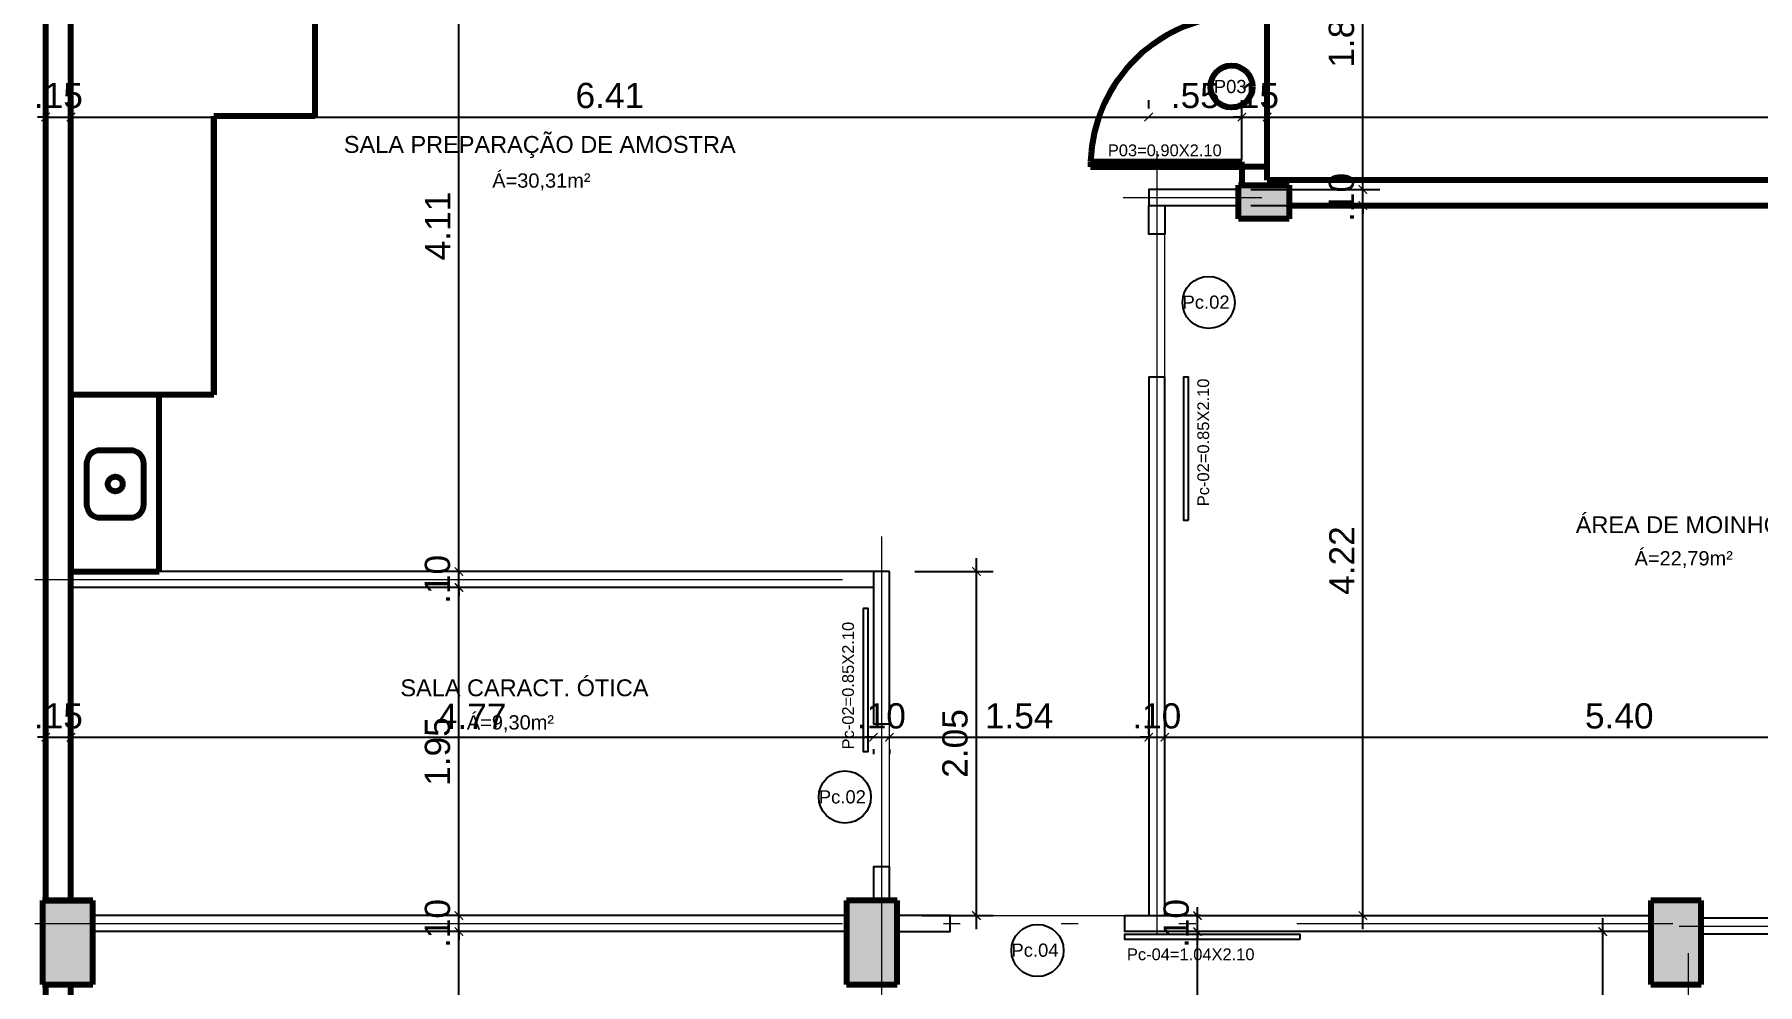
# Model space of a CAD drawing. Header units: metres. Extents: x -15851 to -15710, y 6781 to 6850.
# Drawn here: x -15749.25 to -15739.01, y 6795.99 to 6801.63 of the extents above; entities that cross this region are included whole.
import ezdxf

# ---------------------------------------------------------------- set-up
doc = ezdxf.new("R2010")
doc.units = ezdxf.units.M
doc.linetypes.add('ACAD_ISO06W100', pattern=[36, 24, -3, 0, -3, 0, -3, 0, -3])
for name, color, linetype, lineweight in [('cota', 18, 'Continuous', 9), ('Eixo', 1, 'ACAD_ISO06W100', 0), ('parede', 8, 'Continuous', 80), ('PISO', 8, 'Continuous', 13)]:
    doc.layers.add(name, color=color, linetype=linetype, lineweight=lineweight)
for name, color, linetype in [('Divisórias de Gesso Acartonado', 42, 'Continuous'), ('ESQUADRIAS', 2, 'Continuous'), ('Texto Esquadrias', 7, 'Continuous')]:
    doc.layers.add(name, color=color, linetype=linetype)
doc.styles.add('AMBI', font='arial.ttf')
doc.styles.add('arial', font='arial.ttf')
doc.dimstyles.new('1-50', dxfattribs={"dimtxt": 0.15, "dimasz": 0.05, "dimexe": 0.1, "dimexo": 0.15, "dimgap": 0.05, "dimtad": 1, "dimzin": 4, "dimdsep": 46, "dimtxsty": 'arial', "dimblk": 'ARCHTICK', "dimcen": 0, "dimdle": 0.08, "dimclrd": 256, "dimclre": 256, "dimclrt": 256, "dimadec": 1, "dimazin": 0, "dimtfac": 1, "dimtix": 1, "dimtmove": 0, "dimatfit": 0, "dimldrblk": 'ARCHTICK', "dimfxl": 1, "dimtolj": 1, "dimarcsym": 0})

# ---------------------------------------------------------------- blocks, each defined once
blk = doc.blocks.new('asdf')
at = {"layer": 'parede'}
h = blk.add_hatch(color=256, dxfattribs=at)
h.paths.add_polyline_path([(-15936.644, 6790.387), (-15936.944, 6790.387), (-15936.944, 6789.887), (-15936.644, 6789.887)])
h.paths.add_polyline_path([(-15936.644, 6796.487), (-15936.944, 6796.487), (-15936.944, 6795.987), (-15936.644, 6795.987)])
h.paths.add_polyline_path([(-15936.644, 6802.717), (-15936.944, 6802.717), (-15936.944, 6802.217), (-15936.644, 6802.217)])
h.paths.add_polyline_path([(-15941.424, 6802.717), (-15941.724, 6802.717), (-15941.724, 6802.217), (-15941.424, 6802.217)])
h.paths.add_polyline_path([(-15941.424, 6796.487), (-15941.724, 6796.487), (-15941.724, 6795.987), (-15941.424, 6795.987)])
h.paths.add_polyline_path([(-15941.424, 6790.387), (-15941.724, 6790.387), (-15941.724, 6789.887), (-15941.424, 6789.887)])
h.paths.add_polyline_path([(-15941.574, 6787.337), (-15941.874, 6787.337), (-15941.874, 6787.137), (-15941.574, 6787.137)])
h.paths.add_polyline_path([(-15946.204, 6787.337), (-15946.504, 6787.337), (-15946.504, 6787.137), (-15946.204, 6787.137)])
h.paths.add_polyline_path([(-15948.894, 6787.337), (-15949.194, 6787.337), (-15949.194, 6787.137), (-15948.894, 6787.137)])
h.paths.add_polyline_path([(-15950.984, 6790.387), (-15951.284, 6790.387), (-15951.284, 6789.887), (-15950.984, 6789.887)])
h.paths.add_polyline_path([(-15955.764, 6790.387), (-15956.064, 6790.387), (-15956.064, 6790.237), (-15956.064, 6789.887), (-15955.764, 6789.887)])
h.paths.add_polyline_path([(-15960.544, 6790.387), (-15960.844, 6790.387), (-15960.844, 6789.887), (-15960.544, 6789.887)])
h.paths.add_polyline_path([(-15960.544, 6796.487), (-15960.844, 6796.487), (-15960.844, 6795.987), (-15960.544, 6795.987)])
h.paths.add_polyline_path([(-15955.764, 6796.487), (-15956.064, 6796.487), (-15956.064, 6795.987), (-15955.764, 6795.987)])
h.paths.add_polyline_path([(-15950.984, 6796.487), (-15951.284, 6796.487), (-15951.284, 6795.987), (-15950.984, 6795.987)])
h.paths.add_polyline_path([(-15946.204, 6796.487), (-15946.504, 6796.487), (-15946.504, 6795.987), (-15946.204, 6795.987)])
h.paths.add_polyline_path([(-15943.754, 6800.737), (-15944.054, 6800.737), (-15944.054, 6800.537), (-15943.754, 6800.537)])
h.paths.add_polyline_path([(-15946.319, 6802.717), (-15946.619, 6802.717), (-15946.619, 6802.217), (-15946.319, 6802.217)])
h.paths.add_polyline_path([(-15948.594, 6800.737), (-15948.894, 6800.737), (-15948.894, 6800.537), (-15948.594, 6800.537)])
h.paths.add_polyline_path([(-15953.434, 6800.737), (-15953.734, 6800.737), (-15953.734, 6800.537), (-15953.434, 6800.537)])
h.paths.add_polyline_path([(-15950.789, 6802.717), (-15951.089, 6802.717), (-15951.089, 6802.217), (-15950.789, 6802.217)])
h.paths.add_polyline_path([(-15955.764, 6802.717), (-15956.064, 6802.717), (-15956.064, 6802.217), (-15955.764, 6802.217)])
h.paths.add_polyline_path([(-15960.544, 6802.717), (-15960.844, 6802.717), (-15960.844, 6802.217), (-15960.544, 6802.217)])
h.paths.add_polyline_path([(-15955.414, 6806.167), (-15955.814, 6806.167), (-15955.814, 6805.967), (-15955.414, 6805.967)])
h.paths.add_polyline_path([(-15950.934, 6806.167), (-15951.334, 6806.167), (-15951.334, 6805.967), (-15950.934, 6805.967)])
h.paths.add_polyline_path([(-15946.154, 6806.167), (-15946.554, 6806.167), (-15946.554, 6805.967), (-15946.154, 6805.967)])
h.paths.add_polyline_path([(-15941.684, 6806.167), (-15942.084, 6806.167), (-15942.084, 6805.967), (-15941.684, 6805.967)])
at = {"layer": 'parede', "ltscale": 0.2}
for p, q in [((-15959.224, 6802.547), (-15959.224, 6801.147)), ((-15959.824, 6799.492), (-15959.824, 6801.147)), ((-15959.824, 6801.147), (-15959.824, 6799.492)), ((-15959.224, 6801.147), (-15959.824, 6801.147)), ((-15960.674, 6799.492), (-15960.674, 6798.442)), ((-15960.149, 6799.492), (-15960.674, 6799.492)), ((-15959.824, 6799.492), (-15960.149, 6799.492)), ((-15960.149, 6798.442), (-15960.149, 6799.492)), ((-15960.581, 6799.082), (-15960.581, 6798.842)), ((-15960.321, 6799.162), (-15960.501, 6799.162)), ((-15960.241, 6798.842), (-15960.241, 6799.082)), ((-15960.501, 6798.762), (-15960.321, 6798.762)), ((-15960.674, 6798.442), (-15960.149, 6798.442))]:
    blk.add_line(p, q, dxfattribs=at)
at = {"layer": 'parede'}
for p, q in [((-15960.824, 6796.487), (-15960.824, 6802.217)), ((-15960.674, 6796.487), (-15960.674, 6802.217)), ((-15953.564, 6800.847), (-15953.564, 6801.747)), ((-15953.714, 6800.877), (-15954.614, 6800.877)), ((-15954.614, 6800.877), (-15954.614, 6800.847)), ((-15954.614, 6800.847), (-15953.714, 6800.847)), ((-15953.714, 6800.847), (-15953.714, 6800.877)), ((-15953.564, 6800.847), (-15953.714, 6800.847)), ((-15953.714, 6800.847), (-15953.714, 6800.737)), ((-15953.564, 6800.767), (-15953.564, 6800.847)), ((-15953.734, 6800.737), (-15953.434, 6800.737)), ((-15953.734, 6800.537), (-15953.734, 6800.737)), ((-15953.459, 6800.767), (-15953.564, 6800.767)), ((-15943.879, 6800.767), (-15953.564, 6800.767)), ((-15953.434, 6800.737), (-15953.434, 6800.537)), ((-15953.434, 6800.617), (-15948.894, 6800.617)), ((-15953.434, 6800.537), (-15953.734, 6800.537)), ((-15960.844, 6796.487), (-15960.544, 6796.487)), ((-15960.544, 6796.487), (-15960.844, 6796.487)), ((-15960.844, 6796.487), (-15960.844, 6795.987)), ((-15960.544, 6795.987), (-15960.544, 6796.487)), ((-15955.764, 6796.487), (-15956.064, 6796.487)), ((-15956.064, 6796.487), (-15956.064, 6795.987)), ((-15955.764, 6795.987), (-15955.764, 6796.487)), ((-15950.984, 6796.487), (-15951.284, 6796.487)), ((-15951.284, 6796.487), (-15951.284, 6795.987)), ((-15950.984, 6795.987), (-15950.984, 6796.487)), ((-15960.844, 6795.987), (-15960.544, 6795.987)), ((-15960.824, 6790.387), (-15960.824, 6795.987)), ((-15960.674, 6790.387), (-15960.674, 6795.987)), ((-15956.064, 6795.987), (-15955.764, 6795.987)), ((-15951.284, 6795.987), (-15950.984, 6795.987))]:
    blk.add_line(p, q, dxfattribs=at)
blk.add_circle((-15953.776, 6801.324), 0.125, dxfattribs=at)
at = {"layer": 'parede', "ltscale": 0.2}
blk.add_circle((-15960.411, 6798.962), 0.0441, dxfattribs=at)
at = {"layer": 'parede'}
blk.add_arc((-15953.713, 6800.847), 0.901, 90.0238, 178.0341, dxfattribs=at)
at = {"layer": 'parede', "ltscale": 0.2}
for centre, start, end in [((-15960.501, 6799.082), 90, 180), ((-15960.321, 6799.082), 0, 90), ((-15960.501, 6798.842), 180, 270), ((-15960.321, 6798.842), 270, 0)]:
    blk.add_arc(centre, 0.08, start, end, dxfattribs=at)
at = {"layer": 'parede', "style": 'AMBI'}
for s, height, p in [('P03', 0.0783, (-15953.881, 6801.285)), ('SALA PREPARAÇÃO DE AMOSTRA', 0.1, (-15959.052, 6800.93)), ('Á=30,31m²', 0.085, (-15958.17, 6800.723)), ('ÁREA DE MOINHOS', 0.1, (-15951.73, 6798.67)), ('Á=22,79m²', 0.085, (-15951.38, 6798.478)), ('SALA CARACT. ÓTICA', 0.1, (-15958.716, 6797.701)), ('Á=9,30m²', 0.085, (-15958.321, 6797.503))]:
    blk.add_text(s, height=height, dxfattribs=at).set_placement(p)
blk.add_text('P03=0.90X2.10', height=0.07, rotation=360, dxfattribs=at).set_placement((-15954.511, 6800.91))
blk = doc.blocks.new('_ArchTick')
at = {"color": 0, "linetype": 'ByBlock', "const_width": 0.15}
blk.add_lwpolyline([(-0.5, -0.5), (0.5, 0.5)], dxfattribs=at)
blk = doc.blocks.new('*D330')
at = {"layer": 'cota', "lineweight": -2, "transparency": 16777216}
for p, q in [((-15746.743, 6796.302), (-15746.825, 6796.302)), ((-15746.725, 6793.087), (-15746.725, 6796.382)), ((-15746.743, 6793.167), (-15746.825, 6793.167))]:
    blk.add_line(p, q, dxfattribs=at)
at = {"layer": 'Defpoints', "color": 0, "transparency": 16777216}
for p in [(-15746.725, 6796.302), (-15746.593, 6796.302), (-15746.593, 6793.167)]:
    blk.add_point(p, dxfattribs=at)
at = {"layer": 'cota', "lineweight": -2, "transparency": 16777216, "xscale": 0.05, "yscale": 0.05, "zscale": 0.05}
for p, rotation in [((-15746.725, 6796.302), 90), ((-15746.725, 6793.167), 270)]:
    blk.add_blockref('_ArchTick', p, dxfattribs=dict(at, rotation=rotation))
at = {"layer": 'cota', "transparency": 16777216, "insert": (-15746.852, 6794.735), "char_height": 0.15, "attachment_point": 5, "rotation": 90, "style": 'arial'}
blk.add_mtext('\\A1;3.14', dxfattribs=at)
blk = doc.blocks.new('*D331')
at = {"layer": 'cota', "lineweight": -2, "transparency": 16777216}
for p, q in [((-15746.725, 6796.397), (-15746.725, 6796.447)), ((-15746.743, 6796.397), (-15746.825, 6796.397)), ((-15746.743, 6796.302), (-15746.825, 6796.302)), ((-15746.725, 6796.302), (-15746.725, 6796.397)), ((-15746.725, 6796.302), (-15746.725, 6796.252))]:
    blk.add_line(p, q, dxfattribs=at)
at = {"layer": 'Defpoints', "color": 0, "transparency": 16777216}
for p in [(-15746.725, 6796.397), (-15746.593, 6796.397), (-15746.593, 6796.302)]:
    blk.add_point(p, dxfattribs=at)
at = {"layer": 'cota', "lineweight": -2, "transparency": 16777216, "xscale": 0.05, "yscale": 0.05, "zscale": 0.05}
for p, rotation in [((-15746.725, 6796.397), 270), ((-15746.725, 6796.302), 90)]:
    blk.add_blockref('_ArchTick', p, dxfattribs=dict(at, rotation=rotation))
at = {"layer": 'cota', "transparency": 16777216, "insert": (-15746.852, 6796.35), "char_height": 0.15, "attachment_point": 5, "rotation": 90, "style": 'arial'}
blk.add_mtext('\\A1;.10', dxfattribs=at)
blk = doc.blocks.new('*D332')
at = {"layer": 'cota', "lineweight": -2, "transparency": 16777216}
for p, q in [((-15746.743, 6798.347), (-15746.825, 6798.347)), ((-15746.725, 6796.317), (-15746.725, 6798.427)), ((-15746.743, 6796.397), (-15746.825, 6796.397))]:
    blk.add_line(p, q, dxfattribs=at)
at = {"layer": 'Defpoints', "color": 0, "transparency": 16777216}
for p in [(-15746.725, 6798.347), (-15746.593, 6798.347), (-15746.593, 6796.397)]:
    blk.add_point(p, dxfattribs=at)
at = {"layer": 'cota', "lineweight": -2, "transparency": 16777216, "xscale": 0.05, "yscale": 0.05, "zscale": 0.05}
for p, rotation in [((-15746.725, 6798.347), 90), ((-15746.725, 6796.397), 270)]:
    blk.add_blockref('_ArchTick', p, dxfattribs=dict(at, rotation=rotation))
at = {"layer": 'cota', "transparency": 16777216, "insert": (-15746.852, 6797.372), "char_height": 0.15, "attachment_point": 5, "rotation": 90, "style": 'arial'}
blk.add_mtext('\\A1;1.95', dxfattribs=at)
blk = doc.blocks.new('*D333')
at = {"layer": 'cota', "lineweight": -2, "transparency": 16777216}
for p, q in [((-15746.725, 6798.442), (-15746.725, 6798.492)), ((-15746.743, 6798.442), (-15746.825, 6798.442)), ((-15746.743, 6798.347), (-15746.825, 6798.347)), ((-15746.725, 6798.347), (-15746.725, 6798.442)), ((-15746.725, 6798.347), (-15746.725, 6798.297))]:
    blk.add_line(p, q, dxfattribs=at)
at = {"layer": 'Defpoints', "color": 0, "transparency": 16777216}
for p in [(-15746.725, 6798.442), (-15746.593, 6798.442), (-15746.593, 6798.347)]:
    blk.add_point(p, dxfattribs=at)
at = {"layer": 'cota', "lineweight": -2, "transparency": 16777216, "xscale": 0.05, "yscale": 0.05, "zscale": 0.05}
for p, rotation in [((-15746.725, 6798.442), 270), ((-15746.725, 6798.347), 90)]:
    blk.add_blockref('_ArchTick', p, dxfattribs=dict(at, rotation=rotation))
at = {"layer": 'cota', "transparency": 16777216, "insert": (-15746.852, 6798.395), "char_height": 0.15, "attachment_point": 5, "rotation": 90, "style": 'arial'}
blk.add_mtext('\\A1;.10', dxfattribs=at)
blk = doc.blocks.new('*D334')
at = {"layer": 'cota', "lineweight": -2, "transparency": 16777216}
for p, q in [((-15746.743, 6802.547), (-15746.825, 6802.547)), ((-15746.725, 6798.362), (-15746.725, 6802.627)), ((-15746.743, 6798.442), (-15746.825, 6798.442))]:
    blk.add_line(p, q, dxfattribs=at)
at = {"layer": 'Defpoints', "color": 0, "transparency": 16777216}
for p in [(-15746.725, 6802.547), (-15746.593, 6802.547), (-15746.593, 6798.442)]:
    blk.add_point(p, dxfattribs=at)
at = {"layer": 'cota', "lineweight": -2, "transparency": 16777216, "xscale": 0.05, "yscale": 0.05, "zscale": 0.05}
for p, rotation in [((-15746.725, 6802.547), 90), ((-15746.725, 6798.442), 270)]:
    blk.add_blockref('_ArchTick', p, dxfattribs=dict(at, rotation=rotation))
at = {"layer": 'cota', "transparency": 16777216, "insert": (-15746.851, 6800.495), "char_height": 0.15, "attachment_point": 5, "rotation": 90, "style": 'arial'}
blk.add_mtext('\\A1;4.11', dxfattribs=at)
blk = doc.blocks.new('*D337')
at = {"layer": 'cota', "lineweight": -2, "transparency": 16777216}
for p, q in [((-15742.318, 6796.302), (-15742.435, 6796.302)), ((-15742.335, 6790.307), (-15742.335, 6796.382)), ((-15742.318, 6790.387), (-15742.435, 6790.387))]:
    blk.add_line(p, q, dxfattribs=at)
at = {"layer": 'Defpoints', "color": 0, "transparency": 16777216}
for p in [(-15742.335, 6796.302), (-15742.168, 6796.302), (-15742.168, 6790.387)]:
    blk.add_point(p, dxfattribs=at)
at = {"layer": 'cota', "lineweight": -2, "transparency": 16777216, "xscale": 0.05, "yscale": 0.05, "zscale": 0.05}
for p, rotation in [((-15742.335, 6796.302), 90), ((-15742.335, 6790.387), 270)]:
    blk.add_blockref('_ArchTick', p, dxfattribs=dict(at, rotation=rotation))
at = {"layer": 'cota', "transparency": 16777216, "insert": (-15742.461, 6793.345), "char_height": 0.15, "attachment_point": 5, "rotation": 90, "style": 'arial'}
blk.add_mtext('\\A1;5.92', dxfattribs=at)
blk = doc.blocks.new('*D338')
at = {"layer": 'cota', "lineweight": -2, "transparency": 16777216}
for p, q in [((-15742.335, 6796.397), (-15742.335, 6796.447)), ((-15742.318, 6796.397), (-15742.435, 6796.397)), ((-15742.318, 6796.302), (-15742.435, 6796.302)), ((-15742.335, 6796.302), (-15742.335, 6796.397)), ((-15742.335, 6796.302), (-15742.335, 6796.252))]:
    blk.add_line(p, q, dxfattribs=at)
at = {"layer": 'Defpoints', "color": 0, "transparency": 16777216}
for p in [(-15742.335, 6796.397), (-15742.168, 6796.397), (-15742.168, 6796.302)]:
    blk.add_point(p, dxfattribs=at)
at = {"layer": 'cota', "lineweight": -2, "transparency": 16777216, "xscale": 0.05, "yscale": 0.05, "zscale": 0.05}
for p, rotation in [((-15742.335, 6796.397), 270), ((-15742.335, 6796.302), 90)]:
    blk.add_blockref('_ArchTick', p, dxfattribs=dict(at, rotation=rotation))
at = {"layer": 'cota', "transparency": 16777216, "insert": (-15742.461, 6796.35), "char_height": 0.15, "attachment_point": 5, "rotation": 90, "style": 'arial'}
blk.add_mtext('\\A1;.10', dxfattribs=at)
blk = doc.blocks.new('*D339')
at = {"layer": 'cota', "lineweight": -2, "transparency": 16777216}
for p, q in [((-15742.018, 6800.617), (-15741.252, 6800.617)), ((-15741.352, 6796.317), (-15741.352, 6800.697)), ((-15742.018, 6796.397), (-15741.252, 6796.397))]:
    blk.add_line(p, q, dxfattribs=at)
at = {"layer": 'Defpoints', "color": 0, "transparency": 16777216}
for p in [(-15742.168, 6800.617), (-15741.352, 6800.617), (-15742.168, 6796.397)]:
    blk.add_point(p, dxfattribs=at)
at = {"layer": 'cota', "lineweight": -2, "transparency": 16777216, "xscale": 0.05, "yscale": 0.05, "zscale": 0.05}
for p, rotation in [((-15741.352, 6800.617), 90), ((-15741.352, 6796.397), 270)]:
    blk.add_blockref('_ArchTick', p, dxfattribs=dict(at, rotation=rotation))
at = {"layer": 'cota', "transparency": 16777216, "insert": (-15741.477, 6798.507), "char_height": 0.15, "attachment_point": 5, "rotation": 90, "style": 'arial'}
blk.add_mtext('\\A1;4.22', dxfattribs=at)
blk = doc.blocks.new('*D340')
at = {"layer": 'cota', "lineweight": -2, "transparency": 16777216}
for p, q in [((-15742.018, 6800.712), (-15741.252, 6800.712)), ((-15741.352, 6800.712), (-15741.352, 6800.762)), ((-15741.352, 6800.617), (-15741.352, 6800.712)), ((-15742.018, 6800.617), (-15741.252, 6800.617)), ((-15741.352, 6800.617), (-15741.352, 6800.567))]:
    blk.add_line(p, q, dxfattribs=at)
at = {"layer": 'Defpoints', "color": 0, "transparency": 16777216}
for p in [(-15742.168, 6800.712), (-15741.352, 6800.712), (-15742.168, 6800.617)]:
    blk.add_point(p, dxfattribs=at)
at = {"layer": 'cota', "lineweight": -2, "transparency": 16777216, "xscale": 0.05, "yscale": 0.05, "zscale": 0.05}
for p, rotation in [((-15741.352, 6800.712), 270), ((-15741.352, 6800.617), 90)]:
    blk.add_blockref('_ArchTick', p, dxfattribs=dict(at, rotation=rotation))
at = {"layer": 'cota', "transparency": 16777216, "insert": (-15741.479, 6800.665), "char_height": 0.15, "attachment_point": 5, "rotation": 90, "style": 'arial'}
blk.add_mtext('\\A1;.10', dxfattribs=at)
blk = doc.blocks.new('*D394')
at = {"layer": 'cota', "lineweight": -2, "transparency": 16777216}
for p, q in [((-15741.352, 6800.632), (-15741.352, 6802.647)), ((-15741.771, 6802.567), (-15741.252, 6802.567)), ((-15742.018, 6800.712), (-15741.252, 6800.712))]:
    blk.add_line(p, q, dxfattribs=at)
at = {"layer": 'Defpoints', "color": 0, "transparency": 16777216}
for p in [(-15741.921, 6802.567), (-15741.352, 6802.567), (-15742.168, 6800.712)]:
    blk.add_point(p, dxfattribs=at)
at = {"layer": 'cota', "lineweight": -2, "transparency": 16777216, "xscale": 0.05, "yscale": 0.05, "zscale": 0.05}
for p, rotation in [((-15741.352, 6802.567), 90), ((-15741.352, 6800.712), 270)]:
    blk.add_blockref('_ArchTick', p, dxfattribs=dict(at, rotation=rotation))
at = {"layer": 'cota', "transparency": 16777216, "insert": (-15741.479, 6801.64), "char_height": 0.15, "attachment_point": 5, "rotation": 90, "style": 'arial'}
blk.add_mtext('\\A1;1.86', dxfattribs=at)
blk = doc.blocks.new('*D351')
at = {"layer": 'cota', "lineweight": -2, "transparency": 16777216}
for p, q in [((-15749.181, 6801.194), (-15749.181, 6801.243)), ((-15749.031, 6801.194), (-15749.031, 6801.243)), ((-15749.181, 6801.143), (-15749.231, 6801.143)), ((-15749.181, 6801.143), (-15749.031, 6801.143)), ((-15749.031, 6801.143), (-15748.981, 6801.143))]:
    blk.add_line(p, q, dxfattribs=at)
at = {"layer": 'Defpoints', "color": 0, "transparency": 16777216}
for p in [(-15749.031, 6801.143), (-15749.181, 6801.044), (-15749.031, 6801.044)]:
    blk.add_point(p, dxfattribs=at)
at = {"layer": 'cota', "lineweight": -2, "transparency": 16777216, "xscale": 0.05, "yscale": 0.05, "zscale": 0.05}
blk.add_blockref('_ArchTick', (-15749.181, 6801.143), dxfattribs=at)
at = {"layer": 'cota', "lineweight": -2, "transparency": 16777216, "xscale": 0.05, "yscale": 0.05, "zscale": 0.05, "rotation": 180}
blk.add_blockref('_ArchTick', (-15749.031, 6801.143), dxfattribs=at)
at = {"layer": 'cota', "transparency": 16777216, "insert": (-15749.106, 6801.27), "char_height": 0.15, "attachment_point": 5, "style": 'arial'}
blk.add_mtext('\\A1;.15', dxfattribs=at)
blk = doc.blocks.new('*D352')
at = {"layer": 'cota', "lineweight": -2, "transparency": 16777216}
for p, q in [((-15749.031, 6801.194), (-15749.031, 6801.243)), ((-15742.625, 6801.194), (-15742.625, 6801.243)), ((-15749.111, 6801.143), (-15742.545, 6801.143))]:
    blk.add_line(p, q, dxfattribs=at)
at = {"layer": 'Defpoints', "color": 0, "transparency": 16777216}
for p in [(-15742.625, 6801.143), (-15749.031, 6801.044), (-15742.625, 6801.044)]:
    blk.add_point(p, dxfattribs=at)
at = {"layer": 'cota', "lineweight": -2, "transparency": 16777216, "xscale": 0.05, "yscale": 0.05, "zscale": 0.05, "rotation": 180}
blk.add_blockref('_ArchTick', (-15749.031, 6801.143), dxfattribs=at)
at = {"layer": 'cota', "lineweight": -2, "transparency": 16777216, "xscale": 0.05, "yscale": 0.05, "zscale": 0.05}
blk.add_blockref('_ArchTick', (-15742.625, 6801.143), dxfattribs=at)
at = {"layer": 'cota', "transparency": 16777216, "insert": (-15745.828, 6801.27), "char_height": 0.15, "attachment_point": 5, "style": 'arial'}
blk.add_mtext('\\A1;6.41', dxfattribs=at)
blk = doc.blocks.new('*D353')
at = {"layer": 'cota', "lineweight": -2, "transparency": 16777216}
for p, q in [((-15742.625, 6801.194), (-15742.625, 6801.243)), ((-15742.071, 6801.194), (-15742.071, 6801.243)), ((-15742.705, 6801.143), (-15741.991, 6801.143))]:
    blk.add_line(p, q, dxfattribs=at)
at = {"layer": 'Defpoints', "color": 0, "transparency": 16777216}
for p in [(-15742.071, 6801.143), (-15742.625, 6801.044), (-15742.071, 6801.044)]:
    blk.add_point(p, dxfattribs=at)
at = {"layer": 'cota', "lineweight": -2, "transparency": 16777216, "xscale": 0.05, "yscale": 0.05, "zscale": 0.05, "rotation": 180}
blk.add_blockref('_ArchTick', (-15742.625, 6801.143), dxfattribs=at)
at = {"layer": 'cota', "lineweight": -2, "transparency": 16777216, "xscale": 0.05, "yscale": 0.05, "zscale": 0.05}
blk.add_blockref('_ArchTick', (-15742.071, 6801.143), dxfattribs=at)
at = {"layer": 'cota', "transparency": 16777216, "insert": (-15742.348, 6801.27), "char_height": 0.15, "attachment_point": 5, "style": 'arial'}
blk.add_mtext('\\A1;.55', dxfattribs=at)
blk = doc.blocks.new('*D400')
at = {"layer": 'cota', "lineweight": -2, "transparency": 16777216}
for p, q in [((-15742.071, 6800.887), (-15742.071, 6801.243)), ((-15741.921, 6800.917), (-15741.921, 6801.243)), ((-15742.071, 6801.143), (-15742.121, 6801.143)), ((-15742.071, 6801.143), (-15741.921, 6801.143)), ((-15741.921, 6801.143), (-15741.871, 6801.143))]:
    blk.add_line(p, q, dxfattribs=at)
at = {"layer": 'Defpoints', "color": 0, "transparency": 16777216}
for p in [(-15741.921, 6801.143), (-15742.071, 6800.737), (-15741.921, 6800.767)]:
    blk.add_point(p, dxfattribs=at)
at = {"layer": 'cota', "lineweight": -2, "transparency": 16777216, "xscale": 0.05, "yscale": 0.05, "zscale": 0.05}
blk.add_blockref('_ArchTick', (-15742.071, 6801.143), dxfattribs=at)
at = {"layer": 'cota', "lineweight": -2, "transparency": 16777216, "xscale": 0.05, "yscale": 0.05, "zscale": 0.05, "rotation": 180}
blk.add_blockref('_ArchTick', (-15741.921, 6801.143), dxfattribs=at)
at = {"layer": 'cota', "transparency": 16777216, "insert": (-15741.996, 6801.27), "char_height": 0.15, "attachment_point": 5, "style": 'arial'}
blk.add_mtext('\\A1;.15', dxfattribs=at)
blk = doc.blocks.new('*D401')
at = {"layer": 'cota', "lineweight": -2, "transparency": 16777216}
for p, q in [((-15741.921, 6801.194), (-15741.921, 6801.243)), ((-15732.236, 6800.917), (-15732.236, 6801.243)), ((-15742.001, 6801.143), (-15732.156, 6801.143))]:
    blk.add_line(p, q, dxfattribs=at)
at = {"layer": 'Defpoints', "color": 0, "transparency": 16777216}
for p in [(-15732.236, 6801.143), (-15741.921, 6801.044), (-15732.236, 6800.767)]:
    blk.add_point(p, dxfattribs=at)
at = {"layer": 'cota', "lineweight": -2, "transparency": 16777216, "xscale": 0.05, "yscale": 0.05, "zscale": 0.05, "rotation": 180}
blk.add_blockref('_ArchTick', (-15741.921, 6801.143), dxfattribs=at)
at = {"layer": 'cota', "lineweight": -2, "transparency": 16777216, "xscale": 0.05, "yscale": 0.05, "zscale": 0.05}
blk.add_blockref('_ArchTick', (-15732.236, 6801.143), dxfattribs=at)
at = {"layer": 'cota', "transparency": 16777216, "insert": (-15737.079, 6801.27), "char_height": 0.15, "attachment_point": 5, "style": 'arial'}
blk.add_mtext('\\A1;9.69', dxfattribs=at)
blk = doc.blocks.new('*D404')
at = {"layer": 'cota', "lineweight": -2, "transparency": 16777216}
for p, q in [((-15743.649, 6796.317), (-15743.649, 6798.522)), ((-15744.016, 6798.442), (-15743.549, 6798.442)), ((-15743.971, 6796.397), (-15743.549, 6796.397))]:
    blk.add_line(p, q, dxfattribs=at)
at = {"layer": 'Defpoints', "color": 0, "transparency": 16777216}
for p in [(-15744.166, 6798.442), (-15743.649, 6798.442), (-15744.121, 6796.397)]:
    blk.add_point(p, dxfattribs=at)
at = {"layer": 'cota', "lineweight": -2, "transparency": 16777216, "xscale": 0.05, "yscale": 0.05, "zscale": 0.05}
for p, rotation in [((-15743.649, 6798.442), 90), ((-15743.649, 6796.397), 270)]:
    blk.add_blockref('_ArchTick', p, dxfattribs=dict(at, rotation=rotation))
at = {"layer": 'cota', "transparency": 16777216, "insert": (-15743.776, 6797.42), "char_height": 0.15, "attachment_point": 5, "rotation": 90, "style": 'arial'}
blk.add_mtext('\\A1;2.05', dxfattribs=at)
blk = doc.blocks.new('*D357')
at = {"layer": 'cota', "lineweight": -2, "transparency": 16777216}
for p, q in [((-15749.181, 6797.475), (-15749.181, 6797.557)), ((-15749.031, 6797.475), (-15749.031, 6797.557)), ((-15749.181, 6797.457), (-15749.231, 6797.457)), ((-15749.181, 6797.457), (-15749.031, 6797.457)), ((-15749.031, 6797.457), (-15748.981, 6797.457))]:
    blk.add_line(p, q, dxfattribs=at)
at = {"layer": 'Defpoints', "color": 0, "transparency": 16777216}
for p in [(-15749.031, 6797.457), (-15749.181, 6797.325), (-15749.031, 6797.325)]:
    blk.add_point(p, dxfattribs=at)
at = {"layer": 'cota', "lineweight": -2, "transparency": 16777216, "xscale": 0.05, "yscale": 0.05, "zscale": 0.05}
blk.add_blockref('_ArchTick', (-15749.181, 6797.457), dxfattribs=at)
at = {"layer": 'cota', "lineweight": -2, "transparency": 16777216, "xscale": 0.05, "yscale": 0.05, "zscale": 0.05, "rotation": 180}
blk.add_blockref('_ArchTick', (-15749.031, 6797.457), dxfattribs=at)
at = {"layer": 'cota', "transparency": 16777216, "insert": (-15749.106, 6797.583), "char_height": 0.15, "attachment_point": 5, "style": 'arial'}
blk.add_mtext('\\A1;.15', dxfattribs=at)
blk = doc.blocks.new('*D405')
at = {"layer": 'cota', "lineweight": -2, "transparency": 16777216}
for p, q in [((-15749.031, 6797.475), (-15749.031, 6797.557)), ((-15749.111, 6797.457), (-15744.181, 6797.457)), ((-15744.261, 6797.387), (-15744.261, 6797.357))]:
    blk.add_line(p, q, dxfattribs=at)
at = {"layer": 'Defpoints', "color": 0, "transparency": 16777216}
for p in [(-15744.261, 6797.537), (-15744.261, 6797.457), (-15749.031, 6797.325)]:
    blk.add_point(p, dxfattribs=at)
at = {"layer": 'cota', "lineweight": -2, "transparency": 16777216, "xscale": 0.05, "yscale": 0.05, "zscale": 0.05, "rotation": 180}
blk.add_blockref('_ArchTick', (-15749.031, 6797.457), dxfattribs=at)
at = {"layer": 'cota', "lineweight": -2, "transparency": 16777216, "xscale": 0.05, "yscale": 0.05, "zscale": 0.05}
blk.add_blockref('_ArchTick', (-15744.261, 6797.457), dxfattribs=at)
at = {"layer": 'cota', "transparency": 16777216, "insert": (-15746.646, 6797.582), "char_height": 0.15, "attachment_point": 5, "style": 'arial'}
blk.add_mtext('\\A1;4.77', dxfattribs=at)
blk = doc.blocks.new('*D406')
at = {"layer": 'cota', "lineweight": -2, "transparency": 16777216}
for p, q in [((-15744.261, 6797.457), (-15744.311, 6797.457)), ((-15744.261, 6797.457), (-15744.166, 6797.457)), ((-15744.166, 6797.457), (-15744.116, 6797.457)), ((-15744.261, 6797.387), (-15744.261, 6797.357)), ((-15744.166, 6797.387), (-15744.166, 6797.357))]:
    blk.add_line(p, q, dxfattribs=at)
at = {"layer": 'Defpoints', "color": 0, "transparency": 16777216}
for p in [(-15744.261, 6797.537), (-15744.166, 6797.537), (-15744.166, 6797.457)]:
    blk.add_point(p, dxfattribs=at)
at = {"layer": 'cota', "lineweight": -2, "transparency": 16777216, "xscale": 0.05, "yscale": 0.05, "zscale": 0.05}
blk.add_blockref('_ArchTick', (-15744.261, 6797.457), dxfattribs=at)
at = {"layer": 'cota', "lineweight": -2, "transparency": 16777216, "xscale": 0.05, "yscale": 0.05, "zscale": 0.05, "rotation": 180}
blk.add_blockref('_ArchTick', (-15744.166, 6797.457), dxfattribs=at)
at = {"layer": 'cota', "transparency": 16777216, "insert": (-15744.214, 6797.583), "char_height": 0.15, "attachment_point": 5, "style": 'arial'}
blk.add_mtext('\\A1;.10', dxfattribs=at)
blk = doc.blocks.new('*D407')
at = {"layer": 'cota', "lineweight": -2, "transparency": 16777216}
for p, q in [((-15742.625, 6797.475), (-15742.625, 6797.557)), ((-15744.246, 6797.457), (-15742.545, 6797.457)), ((-15744.166, 6797.387), (-15744.166, 6797.357))]:
    blk.add_line(p, q, dxfattribs=at)
at = {"layer": 'Defpoints', "color": 0, "transparency": 16777216}
for p in [(-15744.166, 6797.537), (-15742.625, 6797.457), (-15742.625, 6797.325)]:
    blk.add_point(p, dxfattribs=at)
at = {"layer": 'cota', "lineweight": -2, "transparency": 16777216, "xscale": 0.05, "yscale": 0.05, "zscale": 0.05, "rotation": 180}
blk.add_blockref('_ArchTick', (-15744.166, 6797.457), dxfattribs=at)
at = {"layer": 'cota', "lineweight": -2, "transparency": 16777216, "xscale": 0.05, "yscale": 0.05, "zscale": 0.05}
blk.add_blockref('_ArchTick', (-15742.625, 6797.457), dxfattribs=at)
at = {"layer": 'cota', "transparency": 16777216, "insert": (-15743.395, 6797.583), "char_height": 0.15, "attachment_point": 5, "style": 'arial'}
blk.add_mtext('\\A1;1.54', dxfattribs=at)
blk = doc.blocks.new('*D358')
at = {"layer": 'cota', "lineweight": -2, "transparency": 16777216}
for p, q in [((-15742.625, 6797.475), (-15742.625, 6797.557)), ((-15742.53, 6797.475), (-15742.53, 6797.557)), ((-15742.625, 6797.457), (-15742.675, 6797.457)), ((-15742.625, 6797.457), (-15742.53, 6797.457)), ((-15742.53, 6797.457), (-15742.48, 6797.457))]:
    blk.add_line(p, q, dxfattribs=at)
at = {"layer": 'Defpoints', "color": 0, "transparency": 16777216}
for p in [(-15742.53, 6797.457), (-15742.625, 6797.325), (-15742.53, 6797.325)]:
    blk.add_point(p, dxfattribs=at)
at = {"layer": 'cota', "lineweight": -2, "transparency": 16777216, "xscale": 0.05, "yscale": 0.05, "zscale": 0.05}
blk.add_blockref('_ArchTick', (-15742.625, 6797.457), dxfattribs=at)
at = {"layer": 'cota', "lineweight": -2, "transparency": 16777216, "xscale": 0.05, "yscale": 0.05, "zscale": 0.05, "rotation": 180}
blk.add_blockref('_ArchTick', (-15742.53, 6797.457), dxfattribs=at)
at = {"layer": 'cota', "transparency": 16777216, "insert": (-15742.577, 6797.583), "char_height": 0.15, "attachment_point": 5, "style": 'arial'}
blk.add_mtext('\\A1;.10', dxfattribs=at)
blk = doc.blocks.new('*D408')
at = {"layer": 'cota', "lineweight": -2, "transparency": 16777216}
for p, q in [((-15742.53, 6797.475), (-15742.53, 6797.557)), ((-15737.126, 6797.502), (-15737.126, 6797.557)), ((-15742.61, 6797.457), (-15737.046, 6797.457))]:
    blk.add_line(p, q, dxfattribs=at)
at = {"layer": 'Defpoints', "color": 0, "transparency": 16777216}
for p in [(-15737.126, 6797.457), (-15742.53, 6797.325), (-15737.126, 6797.352)]:
    blk.add_point(p, dxfattribs=at)
at = {"layer": 'cota', "lineweight": -2, "transparency": 16777216, "xscale": 0.05, "yscale": 0.05, "zscale": 0.05, "rotation": 180}
blk.add_blockref('_ArchTick', (-15742.53, 6797.457), dxfattribs=at)
at = {"layer": 'cota', "lineweight": -2, "transparency": 16777216, "xscale": 0.05, "yscale": 0.05, "zscale": 0.05}
blk.add_blockref('_ArchTick', (-15737.126, 6797.457), dxfattribs=at)
at = {"layer": 'cota', "transparency": 16777216, "insert": (-15739.828, 6797.583), "char_height": 0.15, "attachment_point": 5, "style": 'arial'}
blk.add_mtext('\\A1;5.40', dxfattribs=at)
blk = doc.blocks.new('*D422')
at = {"layer": 'cota', "lineweight": -2, "transparency": 16777216}
for p, q in [((-15739.791, 6796.302), (-15740.026, 6796.302)), ((-15739.926, 6791.677), (-15739.926, 6796.382)), ((-15739.616, 6791.757), (-15740.026, 6791.757))]:
    blk.add_line(p, q, dxfattribs=at)
at = {"layer": 'Defpoints', "color": 0, "transparency": 16777216}
for p in [(-15739.926, 6796.302), (-15739.641, 6796.302), (-15739.466, 6791.757)]:
    blk.add_point(p, dxfattribs=at)
at = {"layer": 'cota', "lineweight": -2, "transparency": 16777216, "xscale": 0.05, "yscale": 0.05, "zscale": 0.05}
for p, rotation in [((-15739.926, 6796.302), 90), ((-15739.926, 6791.757), 270)]:
    blk.add_blockref('_ArchTick', p, dxfattribs=dict(at, rotation=rotation))
at = {"layer": 'cota', "transparency": 16777216, "insert": (-15740.052, 6794.03), "char_height": 0.15, "attachment_point": 5, "rotation": 90, "style": 'arial'}
blk.add_mtext('\\A1;4.55', dxfattribs=at)

msp = doc.modelspace()

# ---------------------------------------------------------------- linework, layer by layer
at = {"layer": 'Divisórias de Gesso Acartonado'}
for p, q in [((-15744.166, 6798.442), (-15749.031, 6798.442)), ((-15744.261, 6798.347), (-15749.031, 6798.347)), ((-15744.421, 6796.397), (-15748.901, 6796.397)), ((-15744.421, 6796.302), (-15748.901, 6796.302)), ((-15734.861, 6796.382), (-15739.341, 6796.382)), ((-15734.861, 6796.287), (-15739.341, 6796.287))]:
    msp.add_line(p, q, dxfattribs=at)
for points in [[(-15742.091, 6800.712), (-15742.625, 6800.712), (-15742.625, 6800.617), (-15742.091, 6800.617)], [(-15742.53, 6800.617), (-15742.53, 6800.447), (-15742.625, 6800.447), (-15742.625, 6800.617)], [(-15742.53, 6796.397), (-15742.53, 6799.597), (-15742.625, 6799.597), (-15742.625, 6796.397)], [(-15744.261, 6798.442), (-15744.261, 6797.537), (-15744.166, 6797.537), (-15744.166, 6798.442)], [(-15744.166, 6796.487), (-15744.166, 6796.687), (-15744.261, 6796.687), (-15744.261, 6796.487)], [(-15744.121, 6796.302), (-15743.806, 6796.302), (-15743.806, 6796.397), (-15744.121, 6796.397)], [(-15739.641, 6796.302), (-15742.766, 6796.302), (-15742.766, 6796.397), (-15739.641, 6796.397)]]:
    msp.add_lwpolyline(points, dxfattribs=at)
at = {"layer": 'Eixo', "ltscale": 0.2}
for p, q in [((-15742.577, 6800.94), (-15742.577, 6796.286)), ((-15742.777, 6800.665), (-15741.953, 6800.665)), ((-15744.214, 6798.65), (-15744.214, 6790.276)), ((-15749.245, 6798.395), (-15743.944, 6798.395)), ((-15749.245, 6796.35), (-15739.51, 6796.35)), ((-15739.472, 6796.335), (-15734.705, 6796.335)), ((-15739.419, 6796.173), (-15739.419, 6791.741))]:
    msp.add_line(p, q, dxfattribs=at)
at = {"layer": 'ESQUADRIAS', "color": 2}
for points in [[(-15742.389, 6798.747), (-15742.389, 6799.597), (-15742.419, 6799.597), (-15742.419, 6798.747)], [(-15744.323, 6798.223), (-15744.323, 6797.373), (-15744.293, 6797.373), (-15744.293, 6798.223)], [(-15741.726, 6796.256), (-15742.766, 6796.256), (-15742.766, 6796.286), (-15741.726, 6796.286)]]:
    msp.add_lwpolyline(points, close=True, dxfattribs=at)
at = {"layer": 'PISO'}
for p, q in [((-15742.53, 6799.597), (-15742.53, 6800.447)), ((-15744.166, 6796.687), (-15744.166, 6797.537)), ((-15743.806, 6796.397), (-15742.766, 6796.397))]:
    msp.add_line(p, q, dxfattribs=at)
at = {"layer": 'Texto Esquadrias'}
for centre in [(-15742.269, 6800.041), (-15744.431, 6797.102), (-15743.286, 6796.19)]:
    msp.add_circle(centre, 0.155, dxfattribs=at)

# ---------------------------------------------------------------- block references
at = {"layer": 'parede'}
msp.add_blockref('asdf', (211.643, 0), dxfattribs=at)

# ---------------------------------------------------------------- texts
at = {"layer": 'Texto Esquadrias', "attachment_point": 3, "style": 'AMBI'}
for s, insert, char_height, width in [('Pc.02', (-15742.144, 6800.082), 0.0783, 1.16629), ('Pc.02', (-15744.306, 6797.142), 0.0783, 1.16629), ('Pc.04', (-15743.161, 6796.231), 0.0783, 1.16629), ('Pc-04=1.04X2.10', (-15741.996, 6796.202), 0.07, 0.77381)]:
    msp.add_mtext(s, dxfattribs=dict(at, insert=insert, char_height=char_height, width=width))
at = {"layer": 'Texto Esquadrias', "char_height": 0.07, "width": 0.77381, "rotation": 90, "style": 'AMBI'}
for insert, attachment_point in [((-15742.336, 6798.83), 1), ((-15744.376, 6798.143), 9)]:
    msp.add_mtext('Pc-02=0.85X2.10', dxfattribs=dict(at, insert=insert, attachment_point=attachment_point))

# ---------------------------------------------------------------- dimensions: what is measured, and where the dimension line sits
at = {"layer": 'cota'}
for base, p1, p2, picture, middle in [((-15741.352080618, 6802.567479817), (-15742.167895102, 6800.712479817), (-15741.921088308, 6802.567479817), '*D394', (-15741.478666566, 6801.639979817)), ((-15746.725479121, 6802.547479817), (-15746.592756964, 6798.442479817), (-15746.592756964, 6802.547479817), '*D334', (-15746.850786079, 6800.494979817)), ((-15741.352080618, 6800.712479817), (-15742.167895102, 6800.617479817), (-15742.167895102, 6800.712479817), '*D340', (-15741.478666566, 6800.664979817)), ((-15741.352, 6800.617), (-15742.168, 6796.397), (-15742.168, 6800.617), '*D339', (-15741.477, 6798.507)), ((-15746.725479121, 6798.442479817), (-15746.592756964, 6798.347479817), (-15746.592756964, 6798.442479817), '*D333', (-15746.85206507, 6798.394979817)), ((-15746.725, 6798.347), (-15746.593, 6796.397), (-15746.593, 6798.347), '*D332', (-15746.852, 6797.372)), ((-15746.725479121, 6796.397479817), (-15746.592756964, 6796.302479817), (-15746.592756964, 6796.397479817), '*D331', (-15746.852065069, 6796.349979817)), ((-15742.334702061, 6796.397479817), (-15742.167895102, 6796.302479817), (-15742.167895102, 6796.397479817), '*D338', (-15742.461288009, 6796.349979817)), ((-15746.725479121, 6796.302479817), (-15746.592756964, 6793.167479817), (-15746.592756964, 6796.302479817), '*D330', (-15746.852116229, 6794.734979817)), ((-15742.334702061, 6796.302479817), (-15742.167895102, 6790.387479817), (-15742.167895102, 6796.302479817), '*D337', (-15742.461288009, 6793.344979817)), ((-15739.926121702, 6796.302479817), (-15739.466088308, 6791.757479817), (-15739.641088308, 6796.302479817), '*D422', (-15740.052400693, 6794.029979817))]:
    dim = msp.add_linear_dim(base=base, p1=p1, p2=p2, angle=90, dimstyle='1-50', override={"dimtmove": 1}, dxfattribs=at)
    dim.commit()
    dim.dimension.update_dxf_attribs({"geometry": picture, "text_midpoint": middle})
for base, p1, p2, picture, middle in [((-15749.031, 6801.143), (-15749.181, 6801.044), (-15749.031, 6801.044), '*D351', (-15749.106, 6801.27)), ((-15749.031, 6797.457), (-15749.181, 6797.325), (-15749.031, 6797.325), '*D357', (-15749.106, 6797.583))]:
    dim = msp.add_linear_dim(base=base, p1=p1, p2=p2, dimstyle='1-50', dxfattribs=at)
    dim.commit()
    dim.dimension.update_dxf_attribs({"geometry": picture, "text_midpoint": middle})
for base, p1, p2, picture, middle in [((-15742.625, 6801.143), (-15749.031, 6801.044), (-15742.625, 6801.044), '*D352', (-15745.828, 6801.27)), ((-15742.071, 6801.143), (-15742.625, 6801.044), (-15742.071, 6801.044), '*D353', (-15742.348, 6801.27)), ((-15741.921, 6801.143), (-15742.071, 6800.737), (-15741.921, 6800.767), '*D400', (-15741.996, 6801.27)), ((-15732.236088308, 6801.143415109), (-15741.921088308, 6801.044113861), (-15732.236088308, 6800.767479817), '*D401', (-15737.078588308, 6801.270001057)), ((-15744.261, 6797.457), (-15749.031, 6797.325), (-15744.261, 6797.537), '*D405', (-15746.646, 6797.582)), ((-15744.166088308, 6797.456502786), (-15744.261088308, 6797.537479817), (-15744.166088308, 6797.537479817), '*D406', (-15744.213588308, 6797.583088734)), ((-15742.625, 6797.457), (-15744.166, 6797.537), (-15742.625, 6797.325), '*D407', (-15743.395, 6797.583)), ((-15742.529512075, 6797.456502786), (-15742.624512075, 6797.324688967), (-15742.529512075, 6797.324688967), '*D358', (-15742.577012075, 6797.583088734)), ((-15737.126, 6797.457), (-15742.53, 6797.325), (-15737.126, 6797.352), '*D408', (-15739.828, 6797.583))]:
    dim = msp.add_linear_dim(base=base, p1=p1, p2=p2, dimstyle='1-50', override={"dimtmove": 1}, dxfattribs=at)
    dim.commit()
    dim.dimension.update_dxf_attribs({"geometry": picture, "text_midpoint": middle})
dim = msp.add_linear_dim(base=(-15743.649011369, 6798.442479817), p1=(-15744.121088308, 6796.397479817), p2=(-15744.166088308, 6798.442479817), angle=90, dimstyle='1-50', dxfattribs=at)
dim.commit()
dim.dimension.update_dxf_attribs({"geometry": '*D404', "text_midpoint": (-15743.775597317, 6797.419979817)})

doc.saveas('drawing.dxf')
